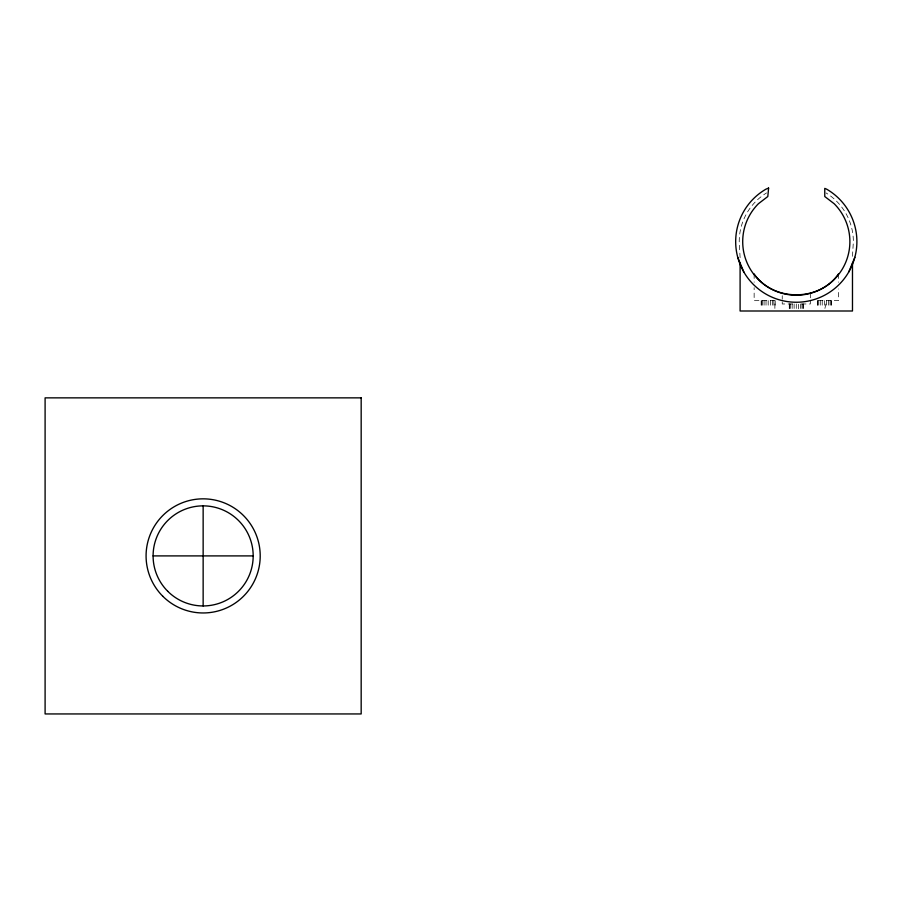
<?xml version="1.0" encoding="UTF-8"?>
<svg xmlns="http://www.w3.org/2000/svg" width="902" height="902" viewBox="0 0 902 902"><rect width="100%" height="100%" fill="white"/><g stroke="black" fill="none" stroke-linecap="round" stroke-linejoin="round"><path stroke-width="0.68" stroke-dasharray="4.51 3.38" d="M824.924 308.416L826.559 300.659L826.559 308.416M818.486 300.659L838.432 300.659L838.432 288.944M792.655 303.974L782.237 303.974L782.237 300.4M852.48 256.326L853.36 241.635A57.074 57.074 0 0 0 825.984 192.904M838.432 273.982L838.432 282.281M831.407 300.659L831.407 308.416M831.069 300.659L831.069 308.416M830.066 300.659L830.066 308.416M828.51 300.659L828.51 308.416M824.383 300.659L824.383 308.416M822.218 300.659L822.218 308.416M820.256 300.659L820.256 308.416M818.7 300.659L818.7 308.416M817.708 300.659L817.708 308.416M817.359 300.659L817.359 308.416M810.334 293.319L810.334 299.216M810.334 300.4L810.334 303.974L798.462 303.974L798.462 309.589M803.31 303.974L803.31 310.998M802.972 303.974L802.972 310.998M801.968 303.974L801.968 310.998M800.412 303.974L800.412 310.998M796.286 303.974L796.286 309.589M794.121 303.974L794.121 309.589M792.159 303.974L792.159 309.589M790.603 303.974L790.603 310.998M789.611 303.974L789.611 310.998M789.261 303.974L789.261 310.998M782.237 295.687L782.237 299.216M775.213 300.67L775.213 308.416M774.874 308.416L774.874 300.67L754.14 300.67L754.14 287.648M773.871 300.67L773.871 308.416M772.326 300.67L772.326 308.416M770.364 300.67L770.364 308.416M768.188 300.67L768.188 308.416M766.023 300.67L766.023 308.416M764.062 300.67L764.062 308.416M762.506 300.67L762.506 308.416M761.513 300.67L761.513 308.416M761.164 300.67L761.164 308.416M754.14 273.982L754.14 282.281M740.102 257.656L739.223 241.635A57.074 57.074 0 0 1 766.599 192.904"/><path stroke-width="1.35" d="M848.782 271.942L854.837 257.318M838.432 273.982C819.399 301.753 773.172 301.753 754.14 273.982M153.092 555.903L253.18 555.903M737.746 257.318L743.8 271.942M852.48 263.012L852.48 310.998L740.102 310.998L740.102 263.012M203.142 505.853L203.142 605.952M768.605 188.056L767.805 196.523L758.402 203.739A53.59 53.59 0 0 0 758.402 279.53A53.59 53.59 0 0 0 834.181 279.53A53.59 53.59 0 0 0 834.181 203.739L824.766 196.523L824.766 188.383L826.593 189.149A60.614 60.614 0 0 1 842.716 280.601A60.614 60.614 0 0 1 749.855 280.601A60.614 60.614 0 0 1 765.978 189.149L768.605 188.056M361.172 397.861L45.1 397.861L45.1 713.944L361.172 713.944L361.172 397.861M167.749 591.295A50.05 50.05 0 0 0 251.478 568.858A50.05 50.05 0 0 0 190.187 507.567A50.05 50.05 0 0 0 167.749 591.295M162.788 596.256A57.074 57.074 0 0 0 258.265 570.673A57.074 57.074 0 0 0 188.371 500.779A57.074 57.074 0 0 0 162.788 596.256"/></g></svg>
